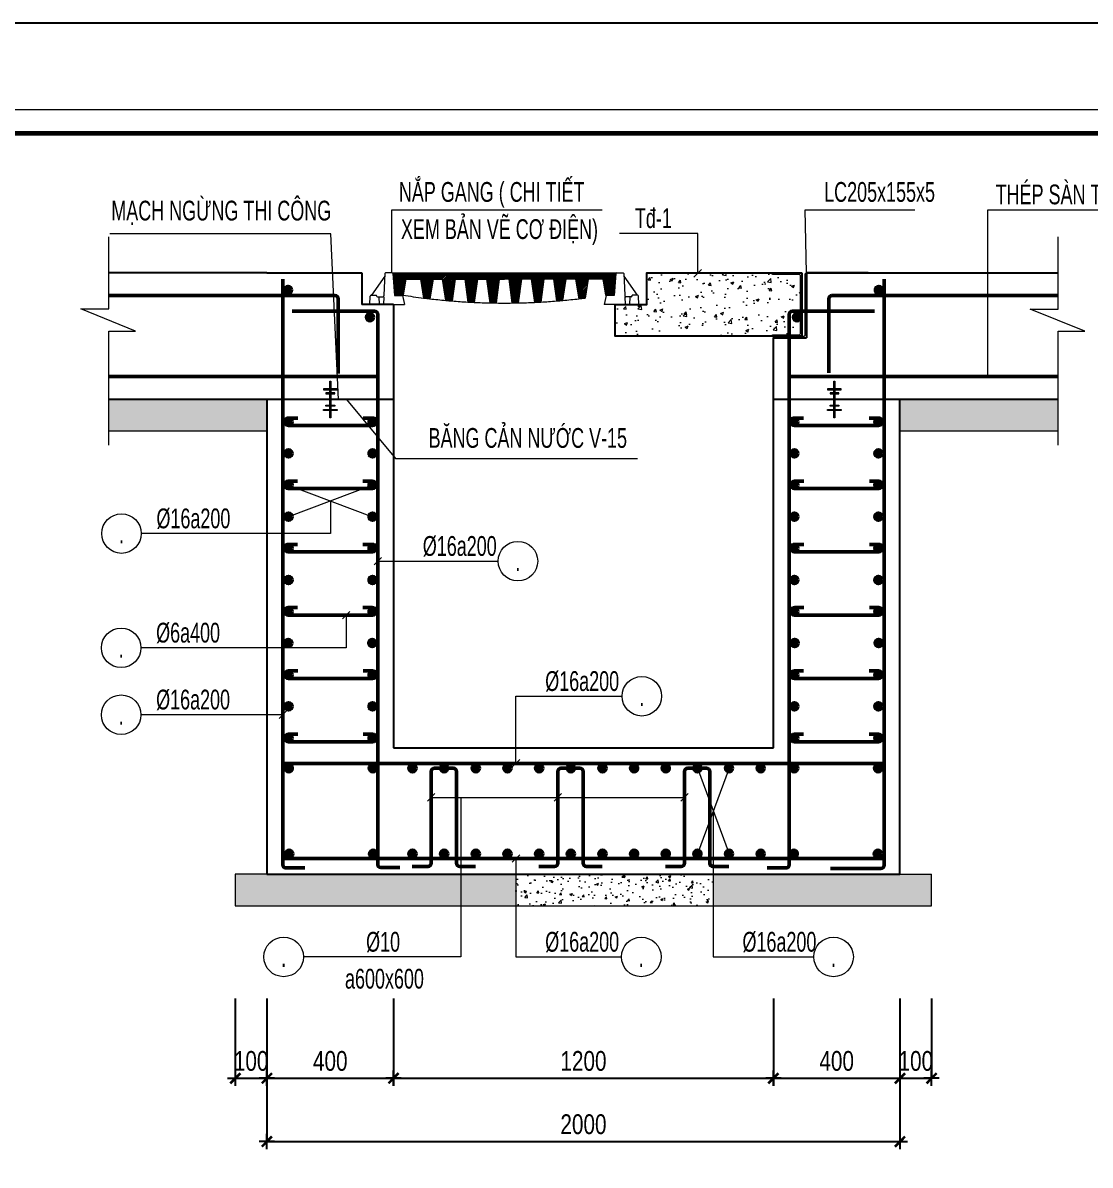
# Model space of a CAD drawing. Header units: millimetres. Extents: x 3482593 to 3503618, y 1118617 to 1133467.
# Drawn here: x 3488468 to 3491840, y 1129857 to 1133467 of the extents above; entities that cross this region are included whole.
import ezdxf
from ezdxf.enums import TextEntityAlignment as Align

# ---------------------------------------------------------------- set-up
doc = ezdxf.new("R2010")
doc.units = ezdxf.units.MM
doc.header["$LTSCALE"] = 150
doc.header["$MEASUREMENT"] = 0
doc.header["$PDMODE"] = 98
doc.layers.get('0').update_dxf_attribs({"linetype": 'CONTINUOUS'})
doc.layers.get('DEFPOINTS').update_dxf_attribs({"linetype": 'CONTINUOUS'})
doc.layers.add('02.CDC.DIM', color=1, linetype='CONTINUOUS')
doc.layers.add('06.CDC.TEXT', color=2, linetype='CONTINUOUS')
for name, color, linetype, lineweight in [('CDC-KHUNGTEN', 7, 'CONTINUOUS', 20), ('CDC_02.DIM', 1, 'CONTINUOUS', 18), ('CDC_03.BORDER', 3, 'CONTINUOUS', 25), ('CDC_05.STEEL', 4, 'CONTINUOUS', 50), ('CDC_06.TEXT', 2, 'CONTINUOUS', 18), ('CDC_10.HATCH', 251, 'CONTINUOUS', 9), ('CDC_11.NOTE', 8, 'CONTINUOUS', 18), ('G-ANNO-DIMS', 111, 'CONTINUOUS', 9)]:
    doc.layers.add(name, color=color, linetype=linetype, lineweight=lineweight)
doc.styles.add('1', font='arial.ttf', dxfattribs={"width": 0.75})
doc.styles.add('Arial', font='arial.ttf', dxfattribs={"width": 0.75})
doc.dimstyles.new('DX1', dxfattribs={"dimscale": 0.25, "dimtxt": 250, "dimasz": 0.8, "dimexe": 0, "dimexo": 0, "dimgap": 90, "dimtad": 1, "dimdec": 0, "dimzin": 13, "dimdsep": 46, "dimtxsty": '1', "dimblk1": 'CHEO', "dimblk2": 'CHEO', "dimsah": 1, "dimcen": 0, "dimclrd": 256, "dimclre": 256, "dimclrt": 3, "dimadec": 0, "dimazin": 0, "dimtfac": 1, "dimtdec": 0, "dimtix": 1, "dimtmove": 2, "dimatfit": 3, "dimldrblk": 'CHEO', "dimfxl": 1, "dimtolj": 1, "dimtzin": 13, "dimarcsym": 0})
pattern_1 = [(50, (3446092.56, 1150034.57), (71.72602, -6.27521), [7.5, -82.5]), (355, (3446092.56, 1150034.57), (-13.87513, 75.21921), [6, -66]), (100.4514, (3446098.54, 1150034.046), (57.85094, 68.94395), [6.37402, -70.11421]), (46.1842, (3446092.56, 1150054.57), (106.7241, -16.5519), [11.25, -123.75]), (96.6356, (3446101.45, 1150053.19), (93.46627, 97.41179), [9.56103, -105.1713]), (351.1842, (3446092.56, 1150054.57), (93.4662, 97.41186), [9, -99]), (21, (3446102.56, 1150049.57), (59.690705, -40.26189), [7.5, -82.5]), (326, (3446102.56, 1150049.57), (24.33153, 72.515), [6, -66]), (71.4514, (3446107.534, 1150046.213), (84.02226, 32.25305), [6.37402, -70.11421]), (37.5, (3446092.56, 1150034.569), (1.215986, 33.289385), [0, -65.2, 0, -67, 0, -66.25]), (7.5, (3446092.56, 1150034.57), (26.306954, 39.44117), [0, -38.2, 0, -63.7, 0, -25.25]), (327.5, (3446070.26, 1150034.569), (53.382244, -2.255487), [0, -25, 0, -78, 0, -103.5]), (317.5, (3446060.26, 1150034.57), (58.318617, 10.0105), [0, -32.5, 0, -51.8, 0, -73.5])]

# ---------------------------------------------------------------- blocks, each defined once
blk = doc.blocks.new('dichtband')
at = {"layer": 'CDC_11.NOTE', "ltscale": 3}
h = blk.add_hatch(color=256, dxfattribs=at)
h.paths.add_polyline_path([(-540337.5, -91980.8), (-540337.5, -91983.7), (-540317.5, -91983.7), (-540317.5, -91980.8)])
h.paths.add_polyline_path([(-540317.5, -91983.7), (-540314.2, -91983.7), (-540314.2, -91980.8), (-540317.5, -91980.8)])
h.paths.add_polyline_path([(-540294.2, -91983.7), (-540294.2, -91980.8), (-540314.2, -91980.8), (-540314.2, -91983.7)])
h.paths.add_polyline_path([(-540314.2, -91956.7), (-540317.5, -91956.7), (-540317.5, -91980.8), (-540314.2, -91980.8)])
h = blk.add_hatch(color=256, dxfattribs=at)
h.paths.add_polyline_path([(-540314.2, -91983.7), (-540317.5, -91983.7), (-540317.5, -92045.7), (-540314.2, -92045.7)])
h.paths.add_polyline_path([(-540314.2, -92045.7), (-540314.2, -92048.7), (-540294.2, -92048.7), (-540294.2, -92045.7)])
h.paths.add_polyline_path([(-540317.5, -92048.7), (-540317.5, -92045.7), (-540337.5, -92045.7), (-540337.5, -92048.7)])
h = blk.add_hatch(color=256, dxfattribs=at)
h.paths.add_polyline_path([(-540314.2, -91993.8), (-540314.2, -91996.7), (-540301.4, -91996.7), (-540301.4, -91993.8)])
h.paths.add_polyline_path([(-540317.5, -92072.7), (-540314.2, -92072.7), (-540314.2, -91996.7), (-540317.5, -91996.7)])
h = blk.add_hatch(color=256, dxfattribs=at)
h.paths.add_polyline_path([(-540301.4, -92035.6), (-540301.4, -92032.7), (-540314.2, -92032.7), (-540314.2, -92035.6)])
h.paths.add_polyline_path([(-540329.7, -92032.7), (-540329.7, -92035.6), (-540317.5, -92035.6), (-540317.5, -92032.7)])
h = blk.add_hatch(color=256, dxfattribs=at)
h.paths.add_polyline_path([(-540314.2, -92048.7), (-540317.5, -92048.7), (-540317.5, -92072.7), (-540314.2, -92072.7)])
h.paths.add_polyline_path([(-540314.2, -92048.7), (-540314.2, -92045.7), (-540317.5, -92045.7), (-540317.5, -92048.7)])
for points in [[(-540317.5, -91956.7), (-540314.2, -91956.7), (-540314.2, -92072.7), (-540317.5, -92072.7)], [(-540337.5, -91983.7), (-540294.2, -91983.7), (-540294.2, -91980.8), (-540337.5, -91980.8)], [(-540329.7, -91996.7), (-540301.4, -91996.7), (-540301.4, -91993.8), (-540329.7, -91993.8)], [(-540329.7, -92032.7), (-540301.4, -92032.7), (-540301.4, -92035.6), (-540329.7, -92035.6)], [(-540337.5, -92045.7), (-540294.2, -92045.7), (-540294.2, -92048.7), (-540337.5, -92048.7)]]:
    blk.add_lwpolyline(points, close=True, dxfattribs=at)
blk = doc.blocks.new('dichtband1')
at = {"layer": 'CDC_11.NOTE', "ltscale": 3}
blk.add_hatch(color=256, dxfattribs=at).paths.add_polyline_path([(-540317.5, -91996.7), (-540317.5, -91993.8), (-540329.7, -91993.8), (-540329.7, -91996.7)])
at = {"layer": 'CDC_11.NOTE'}
blk.add_blockref('dichtband', (0, 0), dxfattribs=at)
blk = doc.blocks.new('CHEO')
at = {"layer": '02.CDC.DIM'}
for points in [[(-121, 0), (121, 0)], [(0, 121), (0, -121)]]:
    blk.add_lwpolyline(points, dxfattribs=at)
at = {"layer": '06.CDC.TEXT', "color": 2, "const_width": 40}
blk.add_lwpolyline([(80, 80), (-80, -81)], dxfattribs=at)
blk = doc.blocks.new('*D64')
at = {"layer": 'CDC_02.DIM', "lineweight": -2, "transparency": 16777216}
for p, q in [((3489138.9, 1130383.2), (3489138.9, 1130131.7)), ((3489238.9, 1130383.2), (3489238.9, 1130131.7)), ((3489138.7, 1130131.7), (3489138.5, 1130131.7)), ((3489138.9, 1130131.7), (3489238.9, 1130131.7)), ((3489239.1, 1130131.7), (3489239.3, 1130131.7))]:
    blk.add_line(p, q, dxfattribs=at)
at = {"layer": 'DEFPOINTS', "color": 0, "transparency": 16777216}
for p in [(3489138.9, 1130383.2), (3489238.9, 1130383.2), (3489238.9, 1130131.7)]:
    blk.add_point(p, dxfattribs=at)
at = {"layer": 'CDC_02.DIM', "lineweight": -2, "transparency": 16777216, "xscale": 0.2, "yscale": 0.2, "zscale": 0.2}
blk.add_blockref('CHEO', (3489138.9, 1130131.7), dxfattribs=at)
at = {"layer": 'CDC_02.DIM', "lineweight": -2, "transparency": 16777216, "xscale": 0.2, "yscale": 0.2, "zscale": 0.2, "rotation": 180}
blk.add_blockref('CHEO', (3489238.9, 1130131.7), dxfattribs=at)
at = {"layer": 'CDC_02.DIM', "color": 3, "transparency": 16777216, "insert": (3489188.9, 1130186.1), "char_height": 62.5, "attachment_point": 5, "style": '1'}
blk.add_mtext('\\A1;100', dxfattribs=at)
blk = doc.blocks.new('*D65')
at = {"layer": 'CDC_02.DIM', "lineweight": -2, "transparency": 16777216}
for p, q in [((3489238.9, 1130383.2), (3489238.9, 1130131.7)), ((3489638.9, 1130383.2), (3489638.9, 1130131.7)), ((3489239.1, 1130131.7), (3489638.7, 1130131.7))]:
    blk.add_line(p, q, dxfattribs=at)
at = {"layer": 'DEFPOINTS', "color": 0, "transparency": 16777216}
for p in [(3489238.9, 1130383.2), (3489638.9, 1130383.2), (3489638.9, 1130131.7)]:
    blk.add_point(p, dxfattribs=at)
at = {"layer": 'CDC_02.DIM', "lineweight": -2, "transparency": 16777216, "xscale": 0.2, "yscale": 0.2, "zscale": 0.2, "rotation": 180}
blk.add_blockref('CHEO', (3489238.9, 1130131.7), dxfattribs=at)
at = {"layer": 'CDC_02.DIM', "lineweight": -2, "transparency": 16777216, "xscale": 0.2, "yscale": 0.2, "zscale": 0.2}
blk.add_blockref('CHEO', (3489638.9, 1130131.7), dxfattribs=at)
at = {"layer": 'CDC_02.DIM', "color": 3, "transparency": 16777216, "insert": (3489438.9, 1130186.1), "char_height": 62.5, "attachment_point": 5, "style": '1'}
blk.add_mtext('\\A1;400', dxfattribs=at)
blk = doc.blocks.new('*D66')
at = {"layer": 'CDC_02.DIM', "lineweight": -2, "transparency": 16777216}
for p, q in [((3489638.9, 1130383.2), (3489638.9, 1130131.7)), ((3490838.9, 1130383.2), (3490838.9, 1130131.7)), ((3489639.1, 1130131.7), (3490838.7, 1130131.7))]:
    blk.add_line(p, q, dxfattribs=at)
at = {"layer": 'DEFPOINTS', "color": 0, "transparency": 16777216}
for p in [(3489638.9, 1130383.2), (3490838.9, 1130383.2), (3490838.9, 1130131.7)]:
    blk.add_point(p, dxfattribs=at)
at = {"layer": 'CDC_02.DIM', "lineweight": -2, "transparency": 16777216, "xscale": 0.2, "yscale": 0.2, "zscale": 0.2, "rotation": 180}
blk.add_blockref('CHEO', (3489638.9, 1130131.7), dxfattribs=at)
at = {"layer": 'CDC_02.DIM', "lineweight": -2, "transparency": 16777216, "xscale": 0.2, "yscale": 0.2, "zscale": 0.2}
blk.add_blockref('CHEO', (3490838.9, 1130131.7), dxfattribs=at)
at = {"layer": 'CDC_02.DIM', "color": 3, "transparency": 16777216, "insert": (3490238.9, 1130186.1), "char_height": 62.5, "attachment_point": 5, "style": '1'}
blk.add_mtext('\\A1;1200', dxfattribs=at)
blk = doc.blocks.new('*D67')
at = {"layer": 'CDC_02.DIM', "lineweight": -2, "transparency": 16777216}
for p, q in [((3490838.9, 1130383.2), (3490838.9, 1130131.7)), ((3491238.9, 1130383.2), (3491238.9, 1130131.7)), ((3490839.1, 1130131.7), (3491238.7, 1130131.7))]:
    blk.add_line(p, q, dxfattribs=at)
at = {"layer": 'DEFPOINTS', "color": 0, "transparency": 16777216}
for p in [(3490838.9, 1130383.2), (3491238.9, 1130383.2), (3491238.9, 1130131.7)]:
    blk.add_point(p, dxfattribs=at)
at = {"layer": 'CDC_02.DIM', "lineweight": -2, "transparency": 16777216, "xscale": 0.2, "yscale": 0.2, "zscale": 0.2, "rotation": 180}
blk.add_blockref('CHEO', (3490838.9, 1130131.7), dxfattribs=at)
at = {"layer": 'CDC_02.DIM', "lineweight": -2, "transparency": 16777216, "xscale": 0.2, "yscale": 0.2, "zscale": 0.2}
blk.add_blockref('CHEO', (3491238.9, 1130131.7), dxfattribs=at)
at = {"layer": 'CDC_02.DIM', "color": 3, "transparency": 16777216, "insert": (3491038.9, 1130186.1), "char_height": 62.5, "attachment_point": 5, "style": '1'}
blk.add_mtext('\\A1;400', dxfattribs=at)
blk = doc.blocks.new('*D68')
at = {"layer": 'CDC_02.DIM', "lineweight": -2, "transparency": 16777216}
for p, q in [((3491238.9, 1130383.2), (3491238.9, 1130131.7)), ((3491338.9, 1130383.2), (3491338.9, 1130131.7)), ((3491238.7, 1130131.7), (3491238.5, 1130131.7)), ((3491238.9, 1130131.7), (3491338.9, 1130131.7)), ((3491339.1, 1130131.7), (3491339.3, 1130131.7))]:
    blk.add_line(p, q, dxfattribs=at)
at = {"layer": 'DEFPOINTS', "color": 0, "transparency": 16777216}
for p in [(3491238.9, 1130383.2), (3491338.9, 1130383.2), (3491338.9, 1130131.7)]:
    blk.add_point(p, dxfattribs=at)
at = {"layer": 'CDC_02.DIM', "lineweight": -2, "transparency": 16777216, "xscale": 0.2, "yscale": 0.2, "zscale": 0.2}
blk.add_blockref('CHEO', (3491238.9, 1130131.7), dxfattribs=at)
at = {"layer": 'CDC_02.DIM', "lineweight": -2, "transparency": 16777216, "xscale": 0.2, "yscale": 0.2, "zscale": 0.2, "rotation": 180}
blk.add_blockref('CHEO', (3491338.9, 1130131.7), dxfattribs=at)
at = {"layer": 'CDC_02.DIM', "color": 3, "transparency": 16777216, "insert": (3491288.9, 1130186.1), "char_height": 62.5, "attachment_point": 5, "style": '1'}
blk.add_mtext('\\A1;100', dxfattribs=at)
blk = doc.blocks.new('*D69')
at = {"layer": 'CDC_02.DIM', "lineweight": -2, "transparency": 16777216}
for p, q in [((3489238.9, 1130383.2), (3489238.9, 1129931.7)), ((3491238.9, 1130383.2), (3491238.9, 1129931.7)), ((3489239.1, 1129931.7), (3491238.7, 1129931.7))]:
    blk.add_line(p, q, dxfattribs=at)
at = {"layer": 'DEFPOINTS', "color": 0, "transparency": 16777216}
for p in [(3489238.9, 1130383.2), (3491238.9, 1130383.2), (3491238.9, 1129931.7)]:
    blk.add_point(p, dxfattribs=at)
at = {"layer": 'CDC_02.DIM', "lineweight": -2, "transparency": 16777216, "xscale": 0.2, "yscale": 0.2, "zscale": 0.2, "rotation": 180}
blk.add_blockref('CHEO', (3489238.9, 1129931.7), dxfattribs=at)
at = {"layer": 'CDC_02.DIM', "lineweight": -2, "transparency": 16777216, "xscale": 0.2, "yscale": 0.2, "zscale": 0.2}
blk.add_blockref('CHEO', (3491238.9, 1129931.7), dxfattribs=at)
at = {"layer": 'CDC_02.DIM', "color": 3, "transparency": 16777216, "insert": (3490238.9, 1129986.1), "char_height": 62.5, "attachment_point": 5, "style": '1'}
blk.add_mtext('\\A1;2000', dxfattribs=at)
blk = doc.blocks.new('A$C2CD672AE')
at = {"layer": 'CDC_10.HATCH'}
h = blk.add_hatch(dxfattribs=at)
h.set_pattern_fill('ANSI31', color=256, style=0)
h.set_pattern_definition([(45, (75.198, 5.211), (-2.245064, 2.245064), [])])
h.paths.add_polyline_path([(410, 80), (425, 80), (425, 100), (77, 100), (75.2, 98), (80, 30), (105, 30), (114.2, 80), (160, 80), (170, 20.8, 0.002444), (190, 18.4), (200, 80), (230, 80), (240, 13.3, 0.002435), (260, 11.6), (270, 80), (300, 80), (310, 8.2, 0.00243), (330, 7.2), (340, 80), (370, 80), (380, 5.7, 0.003379), (400, 5.2)])
h.paths.add_polyline_path([(480, 80), (510, 80), (520, 7.2, 0.00243), (540, 8.2), (550, 80), (580, 80), (590, 11.6, 0.002435), (610, 13.3), (620, 80), (650, 80), (660, 18.4, 0.002444), (680, 20.8), (690, 80), (735.8, 80), (745, 30), (770, 30), (774.8, 98), (773, 100), (425, 100), (425, 80), (440, 80), (450, 5.2, 0.003379), (470, 5.7)])
for p, q in [((47.4, 90), (4.9, 30)), ((47.9, 98.1), (44, 30)), ((71.1, 100), (49.9, 100)), ((73, 100), (777, 100)), ((73.1, 98.1), (78, 29)), ((77, 100), (75.2, 98)), ((75.2, 98), (80, 30)), ((77, 100), (773, 100)), ((114.2, 80), (105, 30)), ((114.2, 80), (160, 80)), ((160, 80), (170, 20.8)), ((200, 80), (190, 18.4)), ((200, 80), (230, 80)), ((240, 13.3), (230, 80)), ((270, 80), (260, 11.6)), ((270, 80), (300, 80)), ((300, 80), (310, 8.2)), ((340, 80), (330, 7.2)), ((340, 80), (370, 80)), ((380, 5.7), (370, 80)), ((400, 5.2), (410, 80)), ((410, 80), (425, 80)), ((440, 80), (425, 80)), ((450, 5.2), (440, 80)), ((470, 5.7), (480, 80)), ((510, 80), (480, 80)), ((510, 80), (520, 7.2)), ((550, 80), (540, 8.2)), ((580, 80), (550, 80)), ((580, 80), (590, 11.6)), ((610, 13.3), (620, 80)), ((650, 80), (620, 80)), ((650, 80), (660, 18.4)), ((690, 80), (680, 20.8)), ((735.8, 80), (690, 80)), ((732.6, 80), (717.8, 80)), ((735.8, 80), (745, 30)), ((774.8, 98), (770, 30)), ((776.9, 98.1), (772, 29)), ((773, 100), (774.8, 98)), ((778.9, 100), (800.1, 100)), ((802.1, 98.1), (806, 30)), ((802.6, 90), (845.1, 30)), ((0, 0), (0.9, 27.1)), ((3.9, 30), (21, 30)), ((21.2, 27.7), (21, 30)), ((24.2, 25), (41, 25)), ((28.9, 25), (29.9, 0)), ((43.9, 25), (42.9, 0)), ((44, 30), (44, 28)), ((78, 29), (103, 29)), ((80, 30), (105, 30)), ((103, 29), (110, 0)), ((747, 29), (740, 0)), ((745, 30), (770, 30)), ((772, 29), (747, 29)), ((806, 30), (806, 28)), ((806.1, 25), (807.1, 0)), ((825.8, 25), (809, 25)), ((821.1, 25), (820.1, 0)), ((828.8, 27.7), (829, 30)), ((846.1, 30), (829, 30)), ((850, 0), (849.1, 27.1)), ((0, 0), (110, 0)), ((850, 0), (740, 0))]:
    blk.add_line(p, q, dxfattribs=at)
for centre, radius, start, end in [((49.9, 98), 2, 90, 176.5664), ((71.1, 98), 2, 2.7927, 90), ((778.9, 98), 2, 90, 177.2073), ((800.1, 98), 2, 3.4336, 90), ((3.9, 27), 3, 90, 178.0908), ((24.2, 28), 3, 185.7106, 270), ((41, 28), 3, 270, 0), ((425, 2065.5), 2060.5, 261.0657, 262.8911), ((425, 2065.5), 2060.5, 262.8911, 263.4512), ((425, 2065.5), 2060.5, 263.4512, 264.8488), ((425, 2065.5), 2060.5, 264.8488, 265.407), ((425, 2065.5), 2060.5, 265.407, 266.8006), ((425, 2065.5), 2060.5, 266.8006, 267.3574), ((425, 2065.5), 2060.5, 267.3574, 268.7486), ((425, 1485.4), 1480.4, 268.2581, 269.0324), ((425, 1485.4), 1480.4, 269.0324, 270.9676), ((425, 1485.4), 1480.4, 270.9676, 271.7419), ((425, 2065.5), 2060.5, 271.2514, 272.6426), ((425, 2065.5), 2060.5, 272.6426, 273.1994), ((425, 2065.5), 2060.5, 273.1994, 274.593), ((425, 2065.5), 2060.5, 274.593, 275.1512), ((425, 2065.5), 2060.5, 275.1512, 276.5488), ((425, 2065.5), 2060.5, 276.5488, 277.1089), ((809, 28), 3, 180, 270), ((825.8, 28), 3, 270, 354.2894), ((846.1, 27), 3, 1.9092, 90)]:
    blk.add_arc(centre, radius, start, end, dxfattribs=at)
blk = doc.blocks.new('KHUNG A1')
at = {"layer": 'CDC-KHUNGTEN', "color": 8}
blk.add_lwpolyline([(10368.18, 709.17), (10447.22, 709.17), (10447.22, 1281.17), (9647.22, 1281.17), (9647.22, 709.17), (10368.18, 709.17)], dxfattribs=at)
at = {"layer": 'CDC-KHUNGTEN', "color": 255, "lineweight": 60}
blk.add_lwpolyline([(10366.22, 712.17), (10366.22, 1278.17), (9650.22, 1278.17), (9650.22, 712.17), (10366.22, 712.17)], close=True, dxfattribs=at)
at = {"layer": 'DEFPOINTS', "color": 1, "ltscale": 0.2}
blk.add_lwpolyline([(9617.22, 698.17), (9617.22, 1292.17), (10458.22, 1292.17), (10458.22, 698.17), (9617.22, 698.17)], close=True, dxfattribs=at)

msp = doc.modelspace()

# ---------------------------------------------------------------- hatches: boundary and pattern name
at = {"layer": 'CDC_05.STEEL', "ltscale": 3}
for points in [[(3489316.8, 1132622.5, -1), (3489294.3, 1132622.5, -1)], [(3491161, 1132622.5, 1), (3491183.5, 1132622.5, 1)], [(3489575.5, 1132536.7, -1), (3489553, 1132536.7, -1)], [(3490902.4, 1132536.7, 1), (3490924.9, 1132536.7, 1)], [(3489318.4, 1132206.2, -1), (3489295.9, 1132206.2, -1)], [(3489583.9, 1132206.2, -1), (3489561.4, 1132206.2, -1)], [(3490894, 1132206.2, 1), (3490916.5, 1132206.2, 1)], [(3491159.5, 1132206.2, 1), (3491182, 1132206.2, 1)], [(3489318.4, 1132106.2, -1), (3489295.9, 1132106.2, -1)], [(3489583.9, 1132106.2, -1), (3489561.4, 1132106.2, -1)], [(3490894, 1132106.2, 1), (3490916.5, 1132106.2, 1)], [(3491159.5, 1132106.2, 1), (3491182, 1132106.2, 1)], [(3489318.4, 1132006.2, -1), (3489295.9, 1132006.2, -1)], [(3489583.9, 1132006.2, -1), (3489561.4, 1132006.2, -1)], [(3490894, 1132006.2, 1), (3490916.5, 1132006.2, 1)], [(3491159.5, 1132006.2, 1), (3491182, 1132006.2, 1)], [(3489318.4, 1131906.2, -1), (3489295.9, 1131906.2, -1)], [(3489583.9, 1131906.2, -1), (3489561.4, 1131906.2, -1)], [(3490894, 1131906.2, 1), (3490916.5, 1131906.2, 1)], [(3491159.5, 1131906.2, 1), (3491182, 1131906.2, 1)], [(3489318.4, 1131806.2, -1), (3489295.9, 1131806.2, -1)], [(3489583.9, 1131806.2, -1), (3489561.4, 1131806.2, -1)], [(3490894, 1131806.2, 1), (3490916.5, 1131806.2, 1)], [(3491159.5, 1131806.2, 1), (3491182, 1131806.2, 1)], [(3489318.4, 1131706.2, -1), (3489295.9, 1131706.2, -1)], [(3489583.9, 1131706.2, -1), (3489561.4, 1131706.2, -1)], [(3490894, 1131706.2, 1), (3490916.5, 1131706.2, 1)], [(3491159.5, 1131706.2, 1), (3491182, 1131706.2, 1)], [(3489318.4, 1131606.2, -1), (3489295.9, 1131606.2, -1)], [(3489583.9, 1131606.2, -1), (3489561.4, 1131606.2, -1)], [(3490894, 1131606.2, 1), (3490916.5, 1131606.2, 1)], [(3491159.5, 1131606.2, 1), (3491182, 1131606.2, 1)], [(3489317.5, 1131506.9, -1), (3489295, 1131506.9, -1)], [(3489582.9, 1131506.9, -1), (3489560.4, 1131506.9, -1)], [(3490917.5, 1131506.9, -1), (3490895, 1131506.9, -1)], [(3491182.9, 1131506.9, -1), (3491160.4, 1131506.9, -1)], [(3489318.4, 1131406.2, -1), (3489295.9, 1131406.2, -1)], [(3489583.9, 1131406.2, -1), (3489561.4, 1131406.2, -1)], [(3490894, 1131406.2, 1), (3490916.5, 1131406.2, 1)], [(3491159.5, 1131406.2, 1), (3491182, 1131406.2, 1)], [(3489318.4, 1131306.9, -1), (3489295.9, 1131306.9, -1)], [(3489583.9, 1131306.9, -1), (3489561.4, 1131306.9, -1)], [(3490916.5, 1131306.9, -1), (3490894, 1131306.9, -1)], [(3491182, 1131306.9, -1), (3491159.5, 1131306.9, -1)], [(3489318.4, 1131206.2, -1), (3489295.9, 1131206.2, -1)], [(3489583.9, 1131206.2, -1), (3489561.4, 1131206.2, -1)], [(3490894, 1131206.2, 1), (3490916.5, 1131206.2, 1)], [(3491159.5, 1131206.2, 1), (3491182, 1131206.2, 1)], [(3489319.1, 1131111.2, -1), (3489296.6, 1131111.2, -1)], [(3489584.6, 1131111.2, -1), (3489562.1, 1131111.2, -1)], [(3489710.2, 1131111.2, -1), (3489687.7, 1131111.2, -1)], [(3489810.2, 1131111.2, -1), (3489787.7, 1131111.2, -1)], [(3489910.2, 1131111.2, -1), (3489887.7, 1131111.2, -1)], [(3490010.2, 1131111.2, -1), (3489987.7, 1131111.2, -1)], [(3490110.2, 1131111.2, -1), (3490087.7, 1131111.2, -1)], [(3490210.2, 1131111.2, -1), (3490187.7, 1131111.2, -1)], [(3490310.2, 1131111.2, -1), (3490287.7, 1131111.2, -1)], [(3490410.2, 1131111.2, -1), (3490387.7, 1131111.2, -1)], [(3490510.2, 1131111.2, -1), (3490487.7, 1131111.2, -1)], [(3490610.2, 1131111.2, -1), (3490587.7, 1131111.2, -1)], [(3490710.2, 1131111.2, -1), (3490687.7, 1131111.2, -1)], [(3490810.2, 1131111.2, -1), (3490787.7, 1131111.2, -1)], [(3490893.3, 1131111.2, 1), (3490915.8, 1131111.2, 1)], [(3491158.8, 1131111.2, 1), (3491181.3, 1131111.2, 1)], [(3489320.3, 1130841, -1), (3489297.8, 1130841, -1)], [(3489585.8, 1130841, -1), (3489563.3, 1130841, -1)], [(3489710.2, 1130841.2, -1), (3489687.7, 1130841.2, -1)], [(3489810.2, 1130841.2, -1), (3489787.7, 1130841.2, -1)], [(3489910.2, 1130841.2, -1), (3489887.7, 1130841.2, -1)], [(3490010.2, 1130841.2, -1), (3489987.7, 1130841.2, -1)], [(3490110.2, 1130841.2, -1), (3490087.7, 1130841.2, -1)], [(3490210.2, 1130841.2, -1), (3490187.7, 1130841.2, -1)], [(3490310.2, 1130841.2, -1), (3490287.7, 1130841.2, -1)], [(3490410.2, 1130841.2, -1), (3490387.7, 1130841.2, -1)], [(3490510.2, 1130841.2, -1), (3490487.7, 1130841.2, -1)], [(3490610.2, 1130841.2, -1), (3490587.7, 1130841.2, -1)], [(3490710.2, 1130841.2, -1), (3490687.7, 1130841.2, -1)], [(3490810.2, 1130841.2, -1), (3490787.7, 1130841.2, -1)], [(3490892.1, 1130841, 1), (3490914.6, 1130841, 1)], [(3491157.6, 1130841, 1), (3491180.1, 1130841, 1)]]:
    msp.add_hatch(color=256, dxfattribs=at).paths.add_polyline_path(points)
at = {"layer": 'CDC_10.HATCH', "ltscale": 3}
h = msp.add_hatch(dxfattribs=at)
h.set_pattern_fill('AR-CONC', color=256, scale=13.333333, style=0)
h.set_pattern_definition([(50, (3440164.5, 1144059.04), (95.63469, -8.36695), [10, -110]), (355, (3440164.5, 1144059.04), (-18.50018, 100.29228), [8, -88]), (100.4514, (3440172.47, 1144058.34), (77.13458, 91.92527), [8.4987, -93.48561]), (46.1842, (3440164.5, 1144085.7), (142.2988, -22.0692), [15, -165]), (96.6356, (3440176.36, 1144083.87), (124.6217, 129.8824), [12.74804, -140.2284]), (351.1842, (3440164.5, 1144085.7), (124.6216, 129.8825), [12, -132]), (21, (3440177.83, 1144079.04), (79.58761, -53.68252), [10, -110]), (326, (3440177.83, 1144079.04), (32.44204, 96.68667), [8, -88]), (71.4514, (3440184.47, 1144074.56), (112.02968, 43.00407), [8.4987, -93.48561]), (37.5, (3440164.5, 1144059.038), (1.621314, 44.385847), [0, -86.933333, 0, -89.333333, 0, -88.333333]), (7.5, (3440164.5, 1144059.04), (35.07594, 52.58823), [0, -50.933333, 0, -84.933333, 0, -33.666667]), (327.5, (3440134.767, 1144059.038), (71.176325, -3.007316), [0, -33.333333, 0, -104, 0, -138]), (317.5, (3440121.433, 1144059.04), (77.758156, 13.34733), [0, -43.33333, 0, -69.06667, 0, -98])])
h.paths.add_polyline_path([(3490438.9, 1132676.2), (3490438.9, 1132576.2), (3490338.9, 1132576.2), (3490338.9, 1132476.2), (3490843.7, 1132476.2, -0.002594), (3490843.7, 1132476.2), (3490928.9, 1132476.2), (3490928.9, 1132676.2)])
h.paths.add_polyline_path([(3490924.9, 1132536.7, -1), (3490902.4, 1132536.7, -1)], flags=16)
h = msp.add_hatch(dxfattribs=at)
h.set_pattern_fill('AR-CONC', color=256, scale=10, style=0)
h.set_pattern_definition(pattern_1)
h.paths.add_polyline_path([(3491378.9, 1132276.2), (3491378.9, 1132176.2), (3491738.9, 1132176.2), (3491738.9, 1132276.2)])
h.paths.add_polyline_path([(3489851.3, 1130776.2), (3489851.3, 1130676.2), (3490025.7, 1130676.2), (3490025.7, 1130776.2)])
h.paths.add_polyline_path([(3489851.3, 1130776.2), (3489138.9, 1130776.2), (3489138.9, 1130676.2), (3489851.3, 1130676.2)])
h.paths.add_polyline_path([(3488738.9, 1132176.2), (3489238.9, 1132176.2), (3489238.9, 1132276.2), (3488738.9, 1132276.2)])
h.paths.add_polyline_path([(3491238.9, 1132176.2), (3491378.9, 1132176.2), (3491378.9, 1132276.2), (3491238.9, 1132276.2)])
h.paths.add_polyline_path([(3491338.9, 1130776.2), (3490648.9, 1130776.2), (3490648.9, 1130676.2), (3491338.9, 1130676.2)])
h = msp.add_hatch(dxfattribs=at)
h.set_pattern_fill('AR-CONC', color=256, scale=10, style=0)
h.set_pattern_definition(pattern_1)
h.paths.add_polyline_path([(3490648.9, 1130676.2), (3490648.9, 1130776.2), (3490025.7, 1130776.2), (3490025.7, 1130676.2)])

# ---------------------------------------------------------------- linework, layer by layer
at = {"layer": 'CDC_03.BORDER', "ltscale": 3}
for p, q in [((3489238.9, 1132676.2), (3488738.9, 1132676.2)), ((3489538.9, 1132676.2), (3489538.9, 1132576.2)), ((3490943.7, 1132676.2), (3490943.7, 1132471.4)), ((3489638.9, 1132576.2), (3489538.9, 1132576.2)), ((3490838.9, 1132471.4), (3490943.7, 1132471.4)), ((3489638.9, 1132276.2), (3488738.9, 1132276.2))]:
    msp.add_line(p, q, dxfattribs=at)
at = {"layer": 'CDC_03.BORDER'}
for p, q in [((3489238.9, 1132676.2), (3489538.9, 1132676.2)), ((3490943.7, 1132676.2), (3491738.9, 1132676.2)), ((3489638.9, 1132576.2), (3489638.9, 1131176.2)), ((3490838.9, 1131176.2), (3490838.9, 1132471.4)), ((3489238.9, 1132276.2), (3489238.9, 1130776.2)), ((3491738.9, 1132276.2), (3490838.9, 1132276.2)), ((3491238.9, 1130776.2), (3491238.9, 1132276.2)), ((3489638.9, 1131176.2), (3490838.9, 1131176.2)), ((3489238.9, 1130776.2), (3491238.9, 1130776.2))]:
    msp.add_line(p, q, dxfattribs=at)
msp.add_lwpolyline([(3490928.9, 1132676.2), (3490928.9, 1132476.2), (3490338.9, 1132476.2), (3490338.9, 1132576.2), (3490438.9, 1132576.2), (3490438.9, 1132676.2), (3490928.9, 1132676.2)], dxfattribs=at)
at = {"layer": 'CDC_03.BORDER', "ltscale": 500}
msp.add_lwpolyline([(3491138.9, 1132676.2), (3490943.7, 1132676.2)], dxfattribs=at)
at = {"layer": 'CDC_05.STEEL', "ltscale": 3}
for p, q in [((3488738.9, 1132604.9), (3489453.9, 1132604.9)), ((3491738.9, 1132604.9), (3491023.9, 1132604.9)), ((3489463.9, 1132594.9), (3489463.9, 1132358.5)), ((3491013.9, 1132594.9), (3491013.9, 1132360.5)), ((3488738.9, 1132349), (3489588.9, 1132349)), ((3491738.9, 1132349), (3490888.9, 1132349))]:
    msp.add_line(p, q, dxfattribs=at)
at = {"layer": 'CDC_05.STEEL'}
msp.add_line((3491188.9, 1130826.2), (3489288.9, 1130826.2), dxfattribs=at)
for points in [[(3489358.9, 1130796.2), (3489298.9, 1130796.2, -0.414213), (3489288.9, 1130806.2), (3489288.9, 1132656.2)], [(3491018.9, 1130794.9), (3491178.9, 1130794.9, 0.414213), (3491188.9, 1130804.9), (3491188.9, 1132656.2)], [(3489658.9, 1130797.5), (3489598.9, 1130797.5, -0.414213), (3489588.9, 1130807.5), (3489588.9, 1132545.4, 0.414214), (3489578.9, 1132555.4), (3489318.9, 1132555.4)], [(3490818.9, 1130796.2), (3490878.9, 1130796.2, 0.414213), (3490888.9, 1130806.2), (3490888.9, 1132545.4, -0.414214), (3490898.9, 1132555.4), (3491158.9, 1132555.4)]]:
    msp.add_lwpolyline(points, format="xyb", dxfattribs=at)
at = {"layer": 'CDC_05.STEEL', "ltscale": 3}
for points in [[(3489543.3, 1132217.9), (3489572.6, 1132217.9, -1), (3489572.6, 1132194.5), (3489307.2, 1132194.5, -1), (3489307.2, 1132217.9), (3489336.5, 1132217.9)], [(3490934.6, 1132217.9), (3490905.3, 1132217.9, 1), (3490905.3, 1132194.5), (3491170.7, 1132194.5, 1), (3491170.7, 1132217.9), (3491141.4, 1132217.9)], [(3489542.3, 1132018.7), (3489571.7, 1132018.7, -1), (3489571.7, 1131995.2), (3489306.2, 1131995.2, -1), (3489306.2, 1132018.7), (3489335.6, 1132018.7)], [(3490935.6, 1132018.7), (3490906.2, 1132018.7, 1), (3490906.2, 1131995.2), (3491171.7, 1131995.2, 1), (3491171.7, 1132018.7), (3491142.3, 1132018.7)], [(3489542.3, 1131818.7), (3489571.7, 1131818.7, -1), (3489571.7, 1131795.2), (3489306.2, 1131795.2, -1), (3489306.2, 1131818.7), (3489335.6, 1131818.7)], [(3490935.6, 1131818.7), (3490906.2, 1131818.7, 1), (3490906.2, 1131795.2), (3491171.7, 1131795.2, 1), (3491171.7, 1131818.7), (3491142.3, 1131818.7)], [(3489542.3, 1131618.7), (3489571.7, 1131618.7, -1), (3489571.7, 1131595.2), (3489306.2, 1131595.2, -1), (3489306.2, 1131618.7), (3489335.6, 1131618.7)], [(3490935.6, 1131618.7), (3490906.2, 1131618.7, 1), (3490906.2, 1131595.2), (3491171.7, 1131595.2, 1), (3491171.7, 1131618.7), (3491142.3, 1131618.7)], [(3489543.3, 1131418.7), (3489572.6, 1131418.7, -1), (3489572.6, 1131395.2), (3489307.2, 1131395.2, -1), (3489307.2, 1131418.7), (3489336.5, 1131418.7)], [(3490934.6, 1131418.7), (3490905.3, 1131418.7, 1), (3490905.3, 1131395.2), (3491170.7, 1131395.2, 1), (3491170.7, 1131418.7), (3491141.4, 1131418.7)], [(3489543.3, 1131218.7), (3489572.6, 1131218.7, -1), (3489572.6, 1131195.2), (3489307.2, 1131195.2, -1), (3489307.2, 1131218.7), (3489336.5, 1131218.7)], [(3490934.6, 1131218.7), (3490905.3, 1131218.7, 1), (3490905.3, 1131195.2), (3491170.7, 1131195.2, 1), (3491170.7, 1131218.7), (3491141.4, 1131218.7)], [(3489697.9, 1130801.2), (3489747.9, 1130801.2, 0.414214), (3489757.9, 1130811.2), (3489757.9, 1131101.2, -0.414214), (3489767.9, 1131111.2), (3489827.9, 1131111.2, -0.414214), (3489837.9, 1131101.2), (3489837.9, 1130811.2, 0.414214), (3489847.9, 1130801.2), (3489897.9, 1130801.2)], [(3490097.9, 1130801.2), (3490147.9, 1130801.2, 0.414214), (3490157.9, 1130811.2), (3490157.9, 1131101.2, -0.414214), (3490167.9, 1131111.2), (3490227.9, 1131111.2, -0.414214), (3490237.9, 1131101.2), (3490237.9, 1130811.2, 0.414214), (3490247.9, 1130801.2), (3490297.9, 1130801.2)], [(3490497.9, 1130801.2), (3490547.9, 1130801.2, 0.414214), (3490557.9, 1130811.2), (3490557.9, 1131101.2, -0.414214), (3490567.9, 1131111.2), (3490627.9, 1131111.2, -0.414214), (3490637.9, 1131101.2), (3490637.9, 1130811.2, 0.414214), (3490647.9, 1130801.2), (3490697.9, 1130801.2)]]:
    msp.add_lwpolyline(points, format="xyb", dxfattribs=at)
at = {"layer": 'CDC_05.STEEL'}
msp.add_lwpolyline([(3489288.9, 1130816.2), (3489288.9, 1131126.2), (3491188.9, 1131126.2), (3491188.9, 1130816.2)], dxfattribs=at)
at = {"layer": 'CDC_05.STEEL', "ltscale": 3, "const_width": 8}
for points in [[(3490894.9, 1131116.2, -1), (3490902.9, 1131116.2, -1)], [(3491174.9, 1131116.2, -1), (3491182.9, 1131116.2, -1)], [(3489304.5, 1130841, -1), (3489312.5, 1130841, -1)], [(3489567.8, 1130841, -1), (3489575.8, 1130841, -1)], [(3490910.1, 1130841, 1), (3490902.1, 1130841, 1)], [(3491173.4, 1130841, 1), (3491165.4, 1130841, 1)]]:
    msp.add_lwpolyline(points, format="xyb", close=True, dxfattribs=at)
at = {"layer": 'CDC_05.STEEL', "ltscale": 3}
for centre in [(3489305.6, 1132622.5), (3491172.3, 1132622.5), (3489564.3, 1132536.7), (3490913.6, 1132536.7), (3489307.1, 1132206.2), (3489572.6, 1132206.2), (3490905.3, 1132206.2), (3491170.7, 1132206.2), (3489307.1, 1132106.2), (3489572.6, 1132106.2), (3490905.3, 1132106.2), (3491170.7, 1132106.2), (3489307.1, 1132006.2), (3489572.6, 1132006.2), (3490905.3, 1132006.2), (3491170.7, 1132006.2), (3489307.1, 1131906.2), (3489572.6, 1131906.2), (3490905.3, 1131906.2), (3491170.7, 1131906.2), (3489307.1, 1131806.2), (3489572.6, 1131806.2), (3490905.3, 1131806.2), (3491170.7, 1131806.2), (3489307.1, 1131706.2), (3489572.6, 1131706.2), (3490905.3, 1131706.2), (3491170.7, 1131706.2), (3489307.1, 1131606.2), (3489572.6, 1131606.2), (3490905.3, 1131606.2), (3491170.7, 1131606.2), (3489306.2, 1131506.9), (3489571.7, 1131506.9), (3490906.2, 1131506.9), (3491171.7, 1131506.9), (3489307.1, 1131406.2), (3489572.6, 1131406.2), (3490905.3, 1131406.2), (3491170.7, 1131406.2), (3489307.2, 1131306.9), (3489572.6, 1131306.9), (3490905.3, 1131306.9), (3491170.7, 1131306.9), (3489307.1, 1131206.2), (3489572.6, 1131206.2), (3490905.3, 1131206.2), (3491170.7, 1131206.2), (3489307.9, 1131111.2), (3489573.3, 1131111.2), (3489698.9, 1131111.2), (3489798.9, 1131111.2), (3489898.9, 1131111.2), (3489998.9, 1131111.2), (3490098.9, 1131111.2), (3490198.9, 1131111.2), (3490298.9, 1131111.2), (3490398.9, 1131111.2), (3490498.9, 1131111.2), (3490598.9, 1131111.2), (3490698.9, 1131111.2), (3490798.9, 1131111.2), (3490904.6, 1131111.2), (3491170, 1131111.2), (3489309.1, 1130841), (3489574.5, 1130841), (3489698.9, 1130841.2), (3489798.9, 1130841.2), (3489898.9, 1130841.2), (3489998.9, 1130841.2), (3490098.9, 1130841.2), (3490198.9, 1130841.2), (3490298.9, 1130841.2), (3490398.9, 1130841.2), (3490498.9, 1130841.2), (3490598.9, 1130841.2), (3490698.9, 1130841.2), (3490798.9, 1130841.2), (3490903.3, 1130841), (3491168.8, 1130841)]:
    msp.add_circle(centre, 11.2, dxfattribs=at)
for centre, start, end in [((3489453.9, 1132594.9), 0, 90), ((3491023.9, 1132594.9), 90, 180)]:
    msp.add_arc(centre, 10, start, end, dxfattribs=at)
at = {"layer": 'CDC_06.TEXT'}
for points in [[(3490924.1, 1132667.8, 0.414214), (3490920.5, 1132671.4), (3490838.5, 1132671.4, -0.414214), (3490833.7, 1132676.2), (3490928.9, 1132676.2), (3490928.9, 1132476.2), (3490833.7, 1132476.2, -0.414214), (3490838.5, 1132481), (3490920.5, 1132481, 0.414214), (3490924.1, 1132484.6), (3490924.1, 1132667.8)], [(3490943.7, 1132471.4), (3490838.9, 1132471.4), (3490838.9, 1132471.4, -0.414214), (3490843.7, 1132476.2), (3490935.3, 1132476.2, 0.414214), (3490938.9, 1132479.8), (3490938.9, 1132671.4, -0.414214), (3490943.7, 1132676.2), (3490943.7, 1132676.2), (3490943.7, 1132471.4)]]:
    msp.add_lwpolyline(points, format="xyb", dxfattribs=at)
at = {"layer": 'CDC_10.HATCH', "ltscale": 3}
msp.add_line((3489238.9, 1132176.2), (3488738.9, 1132176.2), dxfattribs=at)
at = {"layer": 'CDC_10.HATCH'}
for p, q in [((3491738.9, 1132176.2), (3491238.9, 1132176.2)), ((3489138.9, 1130776.2), (3489138.9, 1130676.2)), ((3489238.9, 1130776.2), (3489138.9, 1130776.2)), ((3491238.9, 1130776.2), (3491338.9, 1130776.2)), ((3491338.9, 1130676.2), (3491338.9, 1130776.2)), ((3489138.9, 1130676.2), (3491338.9, 1130676.2))]:
    msp.add_line(p, q, dxfattribs=at)
at = {"layer": 'CDC_11.NOTE', "ltscale": 3}
for p, q in [((3490611.4, 1132686.9), (3490587.8, 1132663.3)), ((3489490.6, 1132276.2), (3489645, 1132090.3)), ((3489645, 1132090.3), (3490409.2, 1132090.3)), ((3489307.1, 1132006.2), (3489572.6, 1131906.2)), ((3489572.6, 1132006.2), (3489307.1, 1131906.2)), ((3489600.7, 1131777.5), (3489577.2, 1131753.9)), ((3489500.7, 1131607), (3489477.2, 1131583.4)), ((3489300.7, 1131292.2), (3489277.2, 1131268.6)), ((3490037.5, 1131139.4), (3490013.9, 1131115.8)), ((3490598.9, 1131111.2), (3490698.9, 1130841.2)), ((3490698.9, 1131111.2), (3490598.9, 1130841.2)), ((3489769.7, 1131031.1), (3489746.1, 1131007.5)), ((3489757.9, 1131019.3), (3490557.9, 1131019.3)), ((3490169.7, 1131031.1), (3490146.1, 1131007.5)), ((3490569.7, 1131031.1), (3490546.1, 1131007.5)), ((3490037.5, 1130838), (3490013.9, 1130814.4))]:
    msp.add_line(p, q, dxfattribs=at)
for points in [[(3489633.7, 1132676.2), (3489633.7, 1132876.1), (3490297.9, 1132876.1)], [(3490943.7, 1132676.2), (3490938.9, 1132876.1), (3491286.2, 1132876.1)], [(3491516.6, 1132349), (3491516.6, 1132876.1), (3492168.8, 1132876.1)], [(3489465.3, 1132276.2), (3489440.9, 1132800.2), (3488742, 1132800.2)], [(3490600.7, 1132676.2), (3490600.7, 1132801.5), (3490353.1, 1132801.5)], [(3489439.9, 1131956.2), (3489439.9, 1131852.8), (3488841.8, 1131852.8)], [(3489588.9, 1131765.7), (3489588.9, 1131765.7), (3489969.4, 1131765.7)], [(3489488.9, 1131595.2), (3489488.9, 1131491.8), (3488840.9, 1131491.8)], [(3490025.7, 1131127.6), (3490025.7, 1131338.8), (3490360.7, 1131338.8)], [(3489288.9, 1131280.4), (3489288.9, 1131280.4), (3488840.9, 1131280.4)], [(3489851.3, 1131019.3), (3489851.3, 1130515), (3489354.2, 1130515)], [(3490648.9, 1130976.2), (3490648.9, 1130515), (3490966.6, 1130515)], [(3490025.7, 1130826.2), (3490025.7, 1130515), (3490359.1, 1130515)]]:
    msp.add_lwpolyline(points, dxfattribs=at)
at = {"layer": 'CDC_11.NOTE'}
for points in [[(3488738.9, 1132132.2), (3488738.9, 1132492.9), (3488823.1, 1132492.9), (3488650.7, 1132562.7), (3488738.9, 1132562.7), (3488738.9, 1132790.6)], [(3491738.9, 1132131.8), (3491738.9, 1132492.5), (3491823.1, 1132492.5), (3491650.7, 1132562.3), (3491738.9, 1132562.3), (3491738.9, 1132790.1)]]:
    msp.add_lwpolyline(points, dxfattribs=at)
at = {"layer": 'CDC_11.NOTE', "ltscale": 3}
for centre in [(3488779.3, 1131852.8), (3490031.9, 1131765.7), (3488778.4, 1131491.8), (3490423.2, 1131338.8), (3488778.4, 1131280.4), (3489291.7, 1130515), (3490421.6, 1130515), (3491029.1, 1130515)]:
    msp.add_circle(centre, 62.5, dxfattribs=at)
at = {"layer": 'G-ANNO-DIMS', "color": 3}
msp.add_lwpolyline([(3490928.9, 1132484.6), (3490928.9, 1132671.4)], dxfattribs=at)

# ---------------------------------------------------------------- block references
at = {"xscale": 25.00000000000055, "yscale": 25.00000000000055, "zscale": 25.00000000000055}
msp.add_blockref('KHUNG A1', (3242162, 1101162.3), dxfattribs=at)
at = {"layer": 'CDC_10.HATCH', "ltscale": 3}
msp.add_blockref('A$C2CD672AE', (3489563.9, 1132576.2), dxfattribs=at)
at = {"layer": 'CDC_11.NOTE'}
for p in [(4029754.8, 1224290.9), (4031347.5, 1224290.9)]:
    msp.add_blockref('dichtband1', p, dxfattribs=at)

# ---------------------------------------------------------------- texts
at = {"layer": 'CDC_06.TEXT', "ltscale": 3, "style": 'Arial', "width": 0.65}
for s, p in [('NẮP GANG ( CHI TIẾT ', (3489655.8, 1132901.1)), ('LC205x155x5 ', (3490999.3, 1132901.1)), ('THÉP SÀN TẦNG HẦM', (3491541.2, 1132893.2)), ('MẠCH NGỪNG THI CÔNG', (3488747.2, 1132842.1)), ('XEM BẢN VẼ CƠ ĐIỆN)', (3489662.3, 1132783.6)), ('Tđ-1', (3490401.4, 1132818.2)), ('BĂNG CẢN NƯỚC V-15', (3489749.6, 1132123.8)), ('%%C16a200', (3488889.8, 1131869.5)), ('%%C16a200', (3489731.3, 1131782.4)), ('%%C6a400', (3488888.8, 1131508.5)), ('%%C16a200', (3490118.1, 1131355.5)), ('%%C16a200', (3488888.8, 1131297.1)), ('%%C10', (3489552.2, 1130531.7)), ('%%C16a200', (3490118.1, 1130531.7)), ('%%C16a200', (3490741.3, 1130531.7)), ('a600x600', (3489485.5, 1130415))]:
    msp.add_text(s, height=62.5, dxfattribs=at).set_placement(p)
for p in [(3488779.3, 1131852.8), (3490031.9, 1131765.7), (3488778.4, 1131491.8), (3490423.2, 1131338.8), (3488778.4, 1131280.4), (3489291.7, 1130515), (3490421.6, 1130515), (3491029.1, 1130515)]:
    msp.add_text('.', height=62.5, dxfattribs=at).set_placement(p, align=Align.MIDDLE_CENTER)

# ---------------------------------------------------------------- dimensions: what is measured, and where the dimension line sits
at = {"layer": 'CDC_02.DIM'}
for base, p1, p2, picture, middle in [((3489238.9, 1130131.7), (3489138.9, 1130383.2), (3489238.9, 1130383.2), '*D64', (3489188.9, 1130186.1)), ((3489638.9, 1130131.7), (3489238.9, 1130383.2), (3489638.9, 1130383.2), '*D65', (3489438.9, 1130186.1)), ((3491238.9, 1129931.7), (3489238.9, 1130383.2), (3491238.9, 1130383.2), '*D69', (3490238.9, 1129986.1)), ((3490838.9, 1130131.7), (3489638.9, 1130383.2), (3490838.9, 1130383.2), '*D66', (3490238.9, 1130186.1)), ((3491238.9, 1130131.7), (3490838.9, 1130383.2), (3491238.9, 1130383.2), '*D67', (3491038.9, 1130186.1)), ((3491338.9, 1130131.7), (3491238.9, 1130383.2), (3491338.9, 1130383.2), '*D68', (3491288.9, 1130186.1))]:
    dim = msp.add_linear_dim(base=base, p1=p1, p2=p2, dimstyle='DX1', dxfattribs=at)
    dim.commit()
    dim.dimension.update_dxf_attribs({"geometry": picture, "text_midpoint": middle})

doc.saveas('drawing.dxf')
